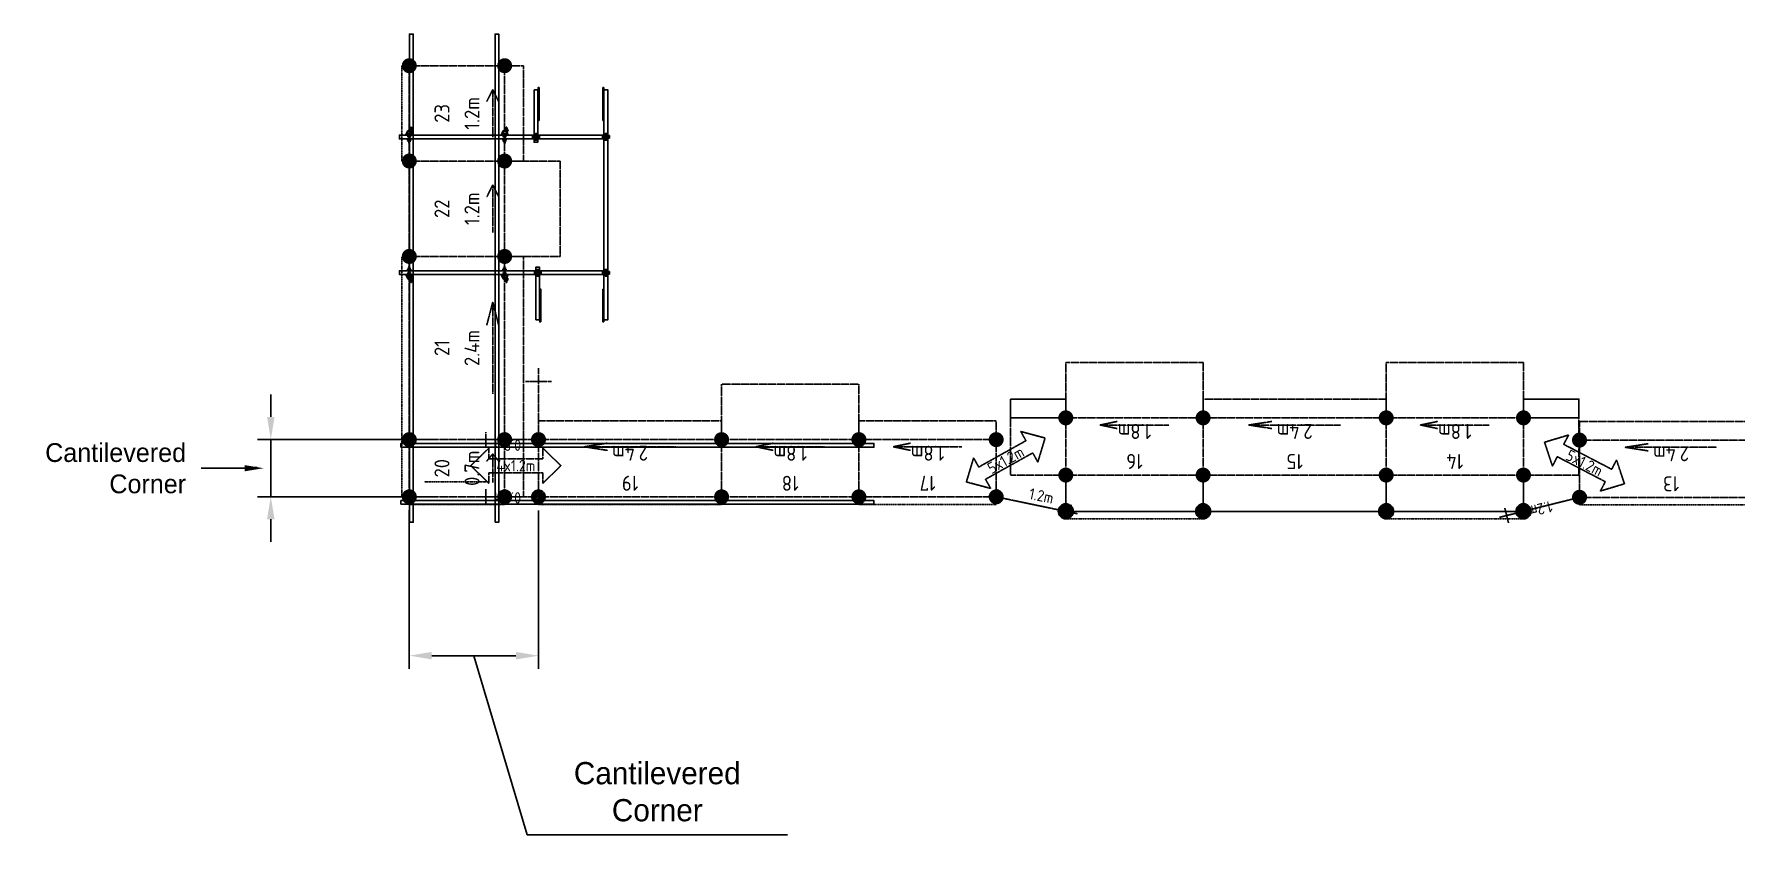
# Model space of a CAD drawing. Header units: millimetres. Extents: x 4425 to 53563, y -49808 to 18666.
# Drawn here: x 5047 to 27718, y 8002 to 18666 of the extents above; entities that cross this region are included whole.
import ezdxf
from ezdxf import colors
from ezdxf.entities.mleader import LeaderData, LeaderLine
from ezdxf.enums import TextEntityAlignment as Align
from ezdxf.math import Vec2, Vec3

# ---------------------------------------------------------------- set-up
doc = ezdxf.new("R2010")
doc.units = ezdxf.units.MM
doc.linetypes.add('KwikScaf_DASHED', pattern=[3.75, 2.5, -1.25])
doc.linetypes.add('KwikScaf_Line', pattern=[1, 1, 0])
doc.layers.add('Extras', color=6, linetype='Continuous')
doc.layers.add('KwikScaf Schematic', color=7, linetype='Continuous')
doc.styles.add('KwikScaf ISO', font='isocp.shx')
doc.dimstyles.new('Scale 100 ISO-30', dxfattribs={"dimscale": 100, "dimtxt": 2.96, "dimasz": 3, "dimexe": 1.75, "dimexo": 1.8, "dimgap": 1.8, "dimtad": 1, "dimdec": 0, "dimdsep": 46, "dimtxsty": 'Standard', "dimcen": 0, "dimaunit": 1, "dimazin": 0, "dimtfac": 1, "dimtdec": 0, "dimtmove": 1, "dimatfit": 3, "dimfxl": 1, "dimtolj": 1, "dimtzin": 0, "dimarcsym": 0})

# ---------------------------------------------------------------- blocks, each defined once
blk = doc.blocks.new('*D6')
at = {"color": 0, "lineweight": -2}
for p, q in [((8201, 13568), (8201, 13868)), ((10376, 13268), (8026, 13268)), ((8201, 13268), (8201, 12506)), ((10376, 12506), (8026, 12506)), ((8201, 12206), (8201, 11906))]:
    blk.add_line(p, q, dxfattribs=at)
at = {"color": 0}
for points in [[(8151, 13568), (8251, 13568), (8201, 13268)], [(8151, 12206), (8251, 12206), (8201, 12506)]]:
    blk.add_solid(points, dxfattribs=at)
at = {"layer": 'Defpoints', "color": 0}
for p in [(10556, 13268), (8201, 12506), (10556, 12506)]:
    blk.add_point(p, dxfattribs=at)
at = {"color": 0, "insert": (7873, 12887), "char_height": 296, "attachment_point": 5, "rotation": 90}
blk.add_mtext('\\A1;.', dxfattribs=at)
blk = doc.blocks.new('*D7')
at = {"color": 0, "lineweight": -2}
for p, q in [((10046, 12326), (10046, 10214)), ((11767, 12324), (11767, 10214)), ((10346, 10389), (11467, 10389)), ((10906, 10389), (11615, 8002)), ((11615, 8002), (15083, 8002))]:
    blk.add_line(p, q, dxfattribs=at)
at = {"color": 0}
for points in [[(10346, 10439), (10346, 10339), (10046, 10389)], [(11467, 10439), (11467, 10339), (11767, 10389)]]:
    blk.add_solid(points, dxfattribs=at)
at = {"layer": 'Defpoints', "color": 0}
for p in [(10046, 12506), (11767, 12504), (11767, 10389)]:
    blk.add_point(p, dxfattribs=at)
at = {"color": 0, "insert": (13349, 8576), "char_height": 296, "attachment_point": 5}
blk.add_mtext('\\A1;Cantilevered\\PCorner', dxfattribs=at)
blk = doc.blocks.new('90 Deg Coupler 2')
for p, q in [((-29, 60), (24, 60)), ((-29, 60), (-26, 55)), ((-29, 54), (-29, 36)), ((-15, 48), (-29, 54)), ((-29, 36), (-15, 42)), ((-29, 30), (-26, 35)), ((-29, 30), (24, 30)), ((-28, 57), (27, 57)), ((-28, 32), (27, 32)), ((-14, 50), (-26, 55)), ((-14, 40), (-26, 35)), ((-21, 51), (-21, 53)), ((-21, 37), (-21, 39)), ((-15, 48), (-15, 42)), ((-14, 40), (-14, 50)), ((-3, 90), (35, 90)), ((-3, 90), (-3, 60)), ((0, 0), (0, 30)), ((0, 0), (32, 0)), ((51, 65), (24, 60)), ((51, 25), (24, 30)), ((27, 57), (50, 62)), ((27, 32), (50, 28)), ((36, 59), (32, 44)), ((32, 44), (36, 31)), ((32, 0), (32, 28)), ((35, 90), (35, 62)), ((50, 62), (59, 55)), ((50, 28), (59, 35)), ((61, 55), (57, 55)), ((61, 35), (57, 35))]:
    blk.add_line(p, q)
for points in [[(1, 70), (31, 70), (31, 85), (1, 85)], [(4, 72), (28, 72), (28, 82), (4, 82)], [(49, 32), (60, 39), (60, 51), (49, 57), (38, 51), (38, 39)]]:
    blk.add_lwpolyline(points, close=True)
for points in [[(51, 65), (59, 60), (61, 55)], [(51, 25), (59, 30), (61, 35)]]:
    blk.add_lwpolyline(points)
for radius in [12.5, 5]:
    blk.add_circle((49, 45), radius)
blk = doc.blocks.new('90 Degree Coupler Front')
blk.add_blockref('90 Deg Coupler 2', (0, 0))
blk = doc.blocks.new('90 Deg Coupler')
h = blk.add_hatch()
h.set_pattern_fill('LINE', color=256, angle=30, style=0)
h.set_pattern_definition([(30, (-1483.059, -813.5773), (-1.5875, 2.7496307), [])])
h.paths.add_polyline_path([(31, 75), (21, 75), (22, 52), (32, 52)])
h.paths.add_polyline_path([(26, 4), (36, 5), (34, 24), (25, 20)])
h = blk.add_hatch()
h.set_pattern_fill('LINE', color=256, angle=5, style=0)
h.set_pattern_definition([(5, (1526.997, 8843.9646), (-0.2767195, 3.1629182), [])])
h.paths.add_polyline_path([(-5, -102), (5, -102), (5, -72), (-5, -72)])
h.paths.add_polyline_path([(-5, -137), (5, -137), (5, -122), (-5, -122)])
for p, q in [((-44, -25), (-29, 11)), ((-24, 0), (-32, 3)), ((15, 51), (40, 53)), ((16, 31), (15, 51)), ((16, 31), (20, 32)), ((43, 36), (17, 31)), ((46, 28), (18, 18)), ((21, 75), (31, 75)), ((22, 52), (21, 75)), ((27, -12), (25, 20)), ((26, 4), (36, 5)), ((32, 52), (31, 75)), ((37, -12), (34, 24)), ((41, 35), (40, 53)), ((46, 32), (43, 36)), ((46, 28), (46, 32)), ((46, 32), (46, 28)), ((46, 28), (46, 32)), ((-44, -32), (-44, -25)), ((-44, -32), (46, -32)), ((-30, -32), (-30, -27)), ((46, -32), (-30, -32)), ((-23, -82), (-23, -103)), ((-23, -82), (-10, -82)), ((-23, -103), (-10, -103)), ((22, -32), (-22, -32)), ((-22, -32), (-16, -57)), ((-10, -57), (-16, -57)), ((-13, -102), (12, -102)), ((-13, -122), (-13, -102)), ((-13, -122), (12, -122)), ((-10, -57), (-10, -47)), ((-10, -47), (10, -47)), ((-10, -82), (-10, -103)), ((-5, -47), (-5, -102)), ((-5, -72), (5, -72)), ((-5, -122), (-5, -137)), ((5, -137), (-5, -137)), ((5, -47), (5, -102)), ((5, -122), (5, -137)), ((10, -57), (10, -47)), ((10, -57), (16, -57)), ((22, -82), (10, -82)), ((10, -82), (10, -103)), ((22, -103), (10, -103)), ((12, -122), (12, -102)), ((22, -32), (16, -57)), ((41, -12), (21, -12)), ((22, -82), (22, -103)), ((46, -32), (41, -12))]:
    blk.add_line(p, q)
blk.add_lwpolyline([(17, 31), (-12, 30), (-20, 25), (-29, 11)])
for centre, radius in [((0, 0), 24.2), ((-33, -16), 5)]:
    blk.add_circle(centre, radius)
blk.add_arc((-38, -6), 22.6, 291.5177, 333.915)
blk = doc.blocks.new('90 Degree Coupler Side')
at = {"rotation": 90}
blk.add_blockref('90 Deg Coupler', (-32, 44), dxfattribs=at)

msp = doc.modelspace()

# ---------------------------------------------------------------- hatches: boundary and pattern name
h = msp.add_hatch()
h.set_pattern_fill('INSUL', color=4, angle=-90, style=0)
h.set_pattern_definition([(270, (-3169.307, 40473.614), (9.525, -2e-15), []), (270, (-3166.132, 40473.614), (9.525, -2e-15), [3.175, -3.175]), (270, (-3162.957, 40473.614), (9.525, -2e-15), [3.175, -3.175])])
h.paths.add_polyline_path([(11775.5, 17953.1), (11760.5, 17953.1), (11760.5, 17517.1), (11775.5, 17517.1)])
h = msp.add_hatch()
h.set_pattern_fill('INSUL', color=4, angle=-90, style=0)
h.set_pattern_definition([(270, (-2305.7225, 40473.614), (9.525, -2e-15), []), (270, (-2302.5475, 40473.614), (9.525, -2e-15), [3.175, -3.175]), (270, (-2299.3725, 40473.614), (9.525, -2e-15), [3.175, -3.175])])
h.paths.add_polyline_path([(12639.1, 17953.1), (12624.1, 17953.1), (12624.1, 17517.1), (12639.1, 17517.1)])
h = msp.add_hatch()
h.set_pattern_fill('INSUL', color=4, angle=-90, style=0)
h.set_pattern_definition([(90, (-3146.3555, -7688.259), (9.525, 2e-15), []), (90, (-3143.1805, -7688.259), (9.525, 2e-15), [3.175, -3.175]), (90, (-3140.0055, -7688.259), (9.525, 2e-15), [3.175, -3.175])])
h.paths.add_polyline_path([(11798.5, 14832.3), (11783.5, 14832.3), (11783.5, 15268.3), (11798.5, 15268.3)])
h = msp.add_hatch()
h.set_pattern_fill('INSUL', color=4, angle=-90, style=0)
h.set_pattern_definition([(90, (-2305.7225, -7688.259), (9.525, 2e-15), []), (90, (-2302.5475, -7688.259), (9.525, 2e-15), [3.175, -3.175]), (90, (-2299.3725, -7688.259), (9.525, 2e-15), [3.175, -3.175])])
h.paths.add_polyline_path([(12639.1, 14832.3), (12624.1, 14832.3), (12624.1, 15268.3), (12639.1, 15268.3)])
h = msp.add_hatch(color=5)
edge = h.paths.add_edge_path()
edge.add_arc((18790.8, 12310.8), 100, 0, 360)
h = msp.add_hatch(color=5)
edge = h.paths.add_edge_path()
edge.add_arc((20619.8, 12310.8), 100, 0, 360)
h = msp.add_hatch(color=5)
edge = h.paths.add_edge_path()
edge.add_arc((23058.8, 12310.8), 100, 0, 360)
h = msp.add_hatch(color=5)
edge = h.paths.add_edge_path()
edge.add_arc((24887.8, 12310.8), 100, 0, 360)

# ---------------------------------------------------------------- linework, layer by layer
at = {"color": 5}
for p, q in [((18790.8, 12793.8), (18790.8, 12310.8)), ((20619.8, 12310.8), (20619.8, 12793.8)), ((23058.8, 12310.8), (23058.8, 12793.8)), ((24887.8, 12310.8), (24887.8, 12793.8)), ((18790.8, 12310.8), (20619.8, 12310.8)), ((23058.8, 12310.8), (24887.8, 12310.8))]:
    msp.add_line(p, q, dxfattribs=at)
at = {"color": 3}
msp.add_line((20619.8, 12310.8), (23058.8, 12310.8), dxfattribs=at)
at = {"color": 5, "linetype": 'KwikScaf_DASHED'}
for p, q in [((18790.8, 12210.8), (20619.8, 12210.8)), ((23058.8, 12210.8), (24887.8, 12210.8))]:
    msp.add_line(p, q, dxfattribs=at)
at = {"color": 6}
for points in [[(11707.5, 17924.6), (11707.5, 17224.6), (11757.5, 17224.6), (11757.5, 17924.6), (11707.5, 17924.6)], [(12639.4, 14860.8), (12639.4, 17924.6), (12689.4, 17924.6), (12689.4, 14860.8), (12639.4, 14860.8)], [(12690.2, 17320.2), (12690.2, 17270.2), (9914.2, 17270.2), (9914.2, 17320.2), (12690.2, 17320.2)], [(12690.2, 15465.1), (12690.2, 15515.1), (9914.2, 15515.1), (9914.2, 15465.1), (12690.2, 15465.1)], [(11730.5, 14860.8), (11730.5, 15560.8), (11780.5, 15560.8), (11780.5, 14860.8), (11730.5, 14860.8)]]:
    msp.add_lwpolyline(points, dxfattribs=at)
at = {"color": 4}
for points in [[(11775.5, 17953.1), (11775.5, 17517.1), (11760.5, 17517.1), (11760.5, 17953.1), (11775.5, 17953.1)], [(12639.1, 17953.1), (12639.1, 17517.1), (12624.1, 17517.1), (12624.1, 17953.1), (12639.1, 17953.1)], [(11798.5, 14832.3), (11798.5, 15268.3), (11783.5, 15268.3), (11783.5, 14832.3), (11798.5, 14832.3)], [(12639.1, 14832.3), (12639.1, 15268.3), (12624.1, 15268.3), (12624.1, 14832.3), (12639.1, 14832.3)]]:
    msp.add_lwpolyline(points, dxfattribs=at)
at = {"color": 5}
for points in [[(18052.6, 13805.8), (18790.8, 13805.8), (18790.8, 13555.8), (18052.6, 13555.8)], [(24887.8, 13805.8), (25626, 13805.8), (25626, 13555.8), (24887.8, 13555.8)]]:
    msp.add_lwpolyline(points, close=True, dxfattribs=at)
for centre in [(18790.8, 12310.8), (20619.8, 12310.8), (23058.8, 12310.8), (24887.8, 12310.8)]:
    msp.add_circle(centre, 100, dxfattribs=at)
at = {"layer": 'Extras'}
for points in [[(10048.2, 12166.5), (10098.2, 12166.5), (10098.2, 18666.5), (10048.2, 18666.5)], [(11188.2, 12166.5), (11238.2, 12166.5), (11238.2, 18666.5), (11188.2, 18666.5)], [(9934.3, 13164.6), (16234.3, 13164.6), (16234.3, 13214.6), (9934.3, 13214.6)], [(9934.3, 12404.9), (16234.3, 12404.9), (16234.3, 12454.9), (9934.3, 12454.9)]]:
    msp.add_lwpolyline(points, close=True, dxfattribs=at)
at = {"layer": 'KwikScaf Schematic', "color": 1, "linetype": 'KwikScaf_DASHED'}
msp.add_line((9946, 18245), (9946, 16975), dxfattribs=at)
at = {"layer": 'KwikScaf Schematic', "color": 1, "linetype": 'KwikScaf_Line'}
for p, q in [((10046, 16975), (10046, 18245)), ((11316, 18245), (10046, 18245)), ((11316, 16975), (11316, 18245)), ((11316, 18245), (11566, 18245)), ((11566, 18245), (11566, 16975)), ((11157.3, 17927.5), (11077.9, 17768.8)), ((11157.3, 17292.5), (11157.3, 17927.5)), ((11157.3, 17927.5), (11236.6, 17768.8)), ((10046, 15705), (10046, 16975)), ((11316, 16975), (10046, 16975)), ((11316, 15705), (11316, 16975)), ((11316, 16975), (12054.2, 16975)), ((11566, 16975), (11316, 16975)), ((12054.2, 16975), (12054.2, 15705)), ((11157.3, 16657.5), (11077.9, 16498.8)), ((11157.3, 16022.5), (11157.3, 16657.5)), ((11157.3, 16657.5), (11236.6, 16498.8)), ((12054.2, 15705), (11316, 15705)), ((10865.4, 12918.5), (11105.4, 13151.5)), ((11105.4, 13151.5), (11105.4, 13011.5)), ((11825.4, 13011.5), (11825.4, 13151.5)), ((11825.4, 13151.5), (12065.4, 12918.5)), ((17631.1, 12900.6), (18259.8, 13251.4)), ((18259.8, 13251.4), (18191.6, 13373.7)), ((18191.6, 13373.7), (18514.7, 13287.2)), ((18514.7, 13287.2), (18418.6, 12966.8)), ((25167.9, 13231.3), (25488.4, 13327.3)), ((25273.3, 12913.9), (25167.9, 13231.3)), ((25488.4, 13327.3), (25423.8, 13203.1)), ((25423.8, 13203.1), (26062.5, 12870.8)), ((11105.4, 13011.5), (11825.4, 13011.5)), ((17466.8, 12702.4), (17562.8, 13022.8)), ((17562.8, 13022.8), (17631.1, 12900.6)), ((18350.4, 13089), (17721.7, 12738.1)), ((18418.6, 12966.8), (18350.4, 13089)), ((25337.9, 13038.1), (25273.3, 12913.9)), ((25976.7, 12705.8), (25337.9, 13038.1)), ((26062.5, 12870.8), (26127.1, 12995)), ((26127.1, 12995), (26232.5, 12677.6)), ((11105.4, 12685.5), (10865.4, 12918.5)), ((11825.4, 12825.5), (11105.4, 12825.5)), ((11105.4, 12825.5), (11105.4, 12685.5)), ((12065.4, 12918.5), (11825.4, 12685.5)), ((11825.4, 12685.5), (11825.4, 12825.5)), ((17789.9, 12615.9), (17466.8, 12702.4)), ((17721.7, 12738.1), (17789.9, 12615.9)), ((25912.1, 12581.6), (25976.7, 12705.8)), ((26232.5, 12677.6), (25912.1, 12581.6))]:
    msp.add_line(p, q, dxfattribs=at)
at = {"layer": 'KwikScaf Schematic', "color": 3, "linetype": 'KwikScaf_DASHED'}
for p, q in [((9946, 15705), (9946, 13266)), ((11766.8, 12404), (14205.8, 12404)), ((25633.7, 12397.1), (28072.7, 12397.1))]:
    msp.add_line(p, q, dxfattribs=at)
at = {"layer": 'KwikScaf Schematic', "color": 3, "linetype": 'KwikScaf_Line'}
for p, q in [((10046, 13266), (10046, 15705)), ((11316, 15705), (10046, 15705)), ((11316, 13266), (11316, 15705)), ((11316, 15705), (11566, 15705)), ((11566, 15705), (11566, 13266)), ((11157.3, 15095.3), (11077.9, 14790.4)), ((11157.3, 13875.8), (11157.3, 15095.3)), ((11157.3, 15095.3), (11236.6, 14790.4)), ((11766.8, 13516), (11766.8, 14216)), ((11941.8, 14041), (11591.8, 14041)), ((20619.8, 13555.8), (20619.8, 13805.8)), ((20619.8, 13805.8), (23058.8, 13805.8)), ((23058.8, 13805.8), (23058.8, 13555.8)), ((11766.8, 13266), (11766.8, 13516)), ((11766.8, 13516), (14205.8, 13516)), ((14205.8, 13516), (14205.8, 13266)), ((20619.8, 13555.8), (20619.8, 12793.8)), ((23058.8, 13555.8), (20619.8, 13555.8)), ((21229.6, 13460.6), (21534.5, 13508.2)), ((22449.1, 13460.6), (21229.6, 13460.6)), ((21229.6, 13460.6), (21534.5, 13413)), ((25633.7, 13259.1), (25633.7, 13509.1)), ((25633.7, 13509.1), (28072.7, 13509.1)), ((11866.8, 13266), (10966.8, 13266)), ((11066.8, 13166), (11066.8, 13366)), ((11566, 13266), (11316, 13266)), ((11766.8, 13166), (11766.8, 13366)), ((11766.8, 13266), (11766.8, 12504)), ((14205.8, 13266), (11766.8, 13266)), ((12376.6, 13170.8), (12681.5, 13218.4)), ((13596.1, 13170.8), (12376.6, 13170.8)), ((12376.6, 13170.8), (12681.5, 13123.1)), ((25633.7, 13259.1), (25633.7, 12497.1)), ((28072.7, 13259.1), (25633.7, 13259.1)), ((26243.4, 13163.8), (26548.3, 13211.4)), ((27462.9, 13163.8), (26243.4, 13163.8)), ((26243.4, 13163.8), (26548.3, 13116.2)), ((23058.8, 12793.8), (20619.8, 12793.8)), ((11866.8, 12504), (10966.8, 12504)), ((11066.8, 12404), (11066.8, 12604)), ((11766.8, 12404), (11766.8, 12604)), ((14205.8, 12504), (11766.8, 12504)), ((25730.7, 12521.3), (24566.4, 12230.6)), ((25657.9, 12400.1), (25609.4, 12594.1)), ((28072.7, 12497.1), (25633.7, 12497.1)), ((24687.7, 12157.8), (24639.2, 12351.8))]:
    msp.add_line(p, q, dxfattribs=at)
at = {"layer": 'KwikScaf Schematic', "color": 5, "linetype": 'KwikScaf_Line'}
for p, q in [((18790.8, 13555.8), (18790.8, 14294)), ((18790.8, 14294), (20619.8, 14294)), ((20619.8, 14294), (20619.8, 13555.8)), ((23058.8, 13555.8), (23058.8, 14294)), ((23058.8, 14294), (24887.8, 14294)), ((24887.8, 14294), (24887.8, 13555.8)), ((14205.8, 13266), (14205.8, 14004.2)), ((14205.8, 14004.2), (16034.8, 14004.2)), ((16034.8, 14004.2), (16034.8, 13266)), ((16034.8, 13266), (16034.8, 13516)), ((16034.8, 13516), (17863.8, 13516)), ((17863.8, 13516), (17863.8, 13266)), ((18052.6, 12793.8), (18052.6, 13555.8)), ((18052.6, 13555.8), (18790.8, 13555.8)), ((18790.8, 13555.8), (18790.8, 12793.8)), ((20619.8, 13555.8), (18790.8, 13555.8)), ((19248.1, 13460.6), (19476.7, 13508.2)), ((20162.6, 13460.6), (19248.1, 13460.6)), ((19248.1, 13460.6), (19476.7, 13413)), ((23058.8, 13555.8), (23058.8, 12793.8)), ((24887.8, 13555.8), (23058.8, 13555.8)), ((23516.1, 13460.6), (23744.7, 13508.2)), ((24430.6, 13460.6), (23516.1, 13460.6)), ((23516.1, 13460.6), (23744.7, 13413)), ((24887.8, 13555.8), (24887.8, 12793.8)), ((24887.8, 13555.8), (25626, 13555.8)), ((25626, 13555.8), (25626, 12793.8)), ((14205.8, 13266), (14205.8, 12504)), ((16034.8, 13266), (14205.8, 13266)), ((14663.1, 13170.8), (14891.7, 13218.4)), ((15577.6, 13170.8), (14663.1, 13170.8)), ((14663.1, 13170.8), (14891.7, 13123.1)), ((16034.8, 13266), (16034.8, 12504)), ((17863.8, 13266), (16034.8, 13266)), ((16492.1, 13170.8), (16720.7, 13218.4)), ((17406.6, 13170.8), (16492.1, 13170.8)), ((16492.1, 13170.8), (16720.7, 13123.1)), ((17863.8, 13266), (17863.8, 12504)), ((18790.8, 12793.8), (18052.6, 12793.8)), ((20619.8, 12793.8), (18790.8, 12793.8)), ((24887.8, 12793.8), (23058.8, 12793.8)), ((25626, 12793.8), (24887.8, 12793.8)), ((16034.8, 12504), (14205.8, 12504)), ((17863.8, 12504), (16034.8, 12504)), ((17765.9, 12524.4), (18940.7, 12279.6)), ((17884.2, 12601.9), (17843.4, 12406.1)), ((18863.2, 12397.9), (18822.4, 12202.1))]:
    msp.add_line(p, q, dxfattribs=at)
at = {"layer": 'KwikScaf Schematic', "color": 4, "linetype": 'KwikScaf_DASHED'}
for p, q in [((9946, 13266), (9946, 12504)), ((11116, 12704), (10246, 12704)), ((11316, 12404), (10046, 12404))]:
    msp.add_line(p, q, dxfattribs=at)
at = {"layer": 'KwikScaf Schematic', "color": 4, "linetype": 'KwikScaf_Line'}
for p, q in [((10046, 12504), (10046, 13266)), ((11316, 13266), (10046, 13266)), ((11316, 12504), (11316, 13266)), ((11316, 13266), (11566, 13266)), ((11566, 13266), (11566, 12504)), ((11157.3, 13075.5), (11077.9, 12980.3)), ((11157.3, 12694.5), (11157.3, 13075.5)), ((11157.3, 13075.5), (11236.6, 12980.3)), ((11316, 12504), (10046, 12504)), ((11566, 12504), (11316, 12504))]:
    msp.add_line(p, q, dxfattribs=at)
at = {"layer": 'KwikScaf Schematic', "color": 5, "linetype": 'KwikScaf_DASHED'}
msp.add_line((16034.8, 12404), (17863.8, 12404), dxfattribs=at)
at = {"layer": 'KwikScaf Schematic', "color": 1, "linetype": 'KwikScaf_Line', "const_width": 100}
for points in [[(9996, 18245, -0.1989124), (10010.6, 18280.4, -0.1989124), (10046, 18295, -0.1989124), (10081.4, 18280.4, -0.1989124), (10096, 18245, -0.1989124), (10081.4, 18209.7, -0.1989124), (10046, 18195, -0.1989124), (10010.6, 18209.7, -0.1989124)], [(11266, 18245, -0.1989124), (11280.6, 18280.4, -0.1989124), (11316, 18295, -0.1989124), (11351.4, 18280.4, -0.1989124), (11366, 18245, -0.1989124), (11351.4, 18209.7, -0.1989124), (11316, 18195, -0.1989124), (11280.6, 18209.7, -0.1989124)], [(9996, 16975, -0.1989124), (10010.6, 17010.4, -0.1989124), (10046, 17025, -0.1989124), (10081.4, 17010.4, -0.1989124), (10096, 16975, -0.1989124), (10081.4, 16939.7, -0.1989124), (10046, 16925, -0.1989124), (10010.6, 16939.7, -0.1989124)], [(9996, 16975, -0.1989124), (10010.6, 17010.4, -0.1989124), (10046, 17025, -0.1989124), (10081.4, 17010.4, -0.1989124), (10096, 16975, -0.1989124), (10081.4, 16939.7, -0.1989124), (10046, 16925, -0.1989124), (10010.6, 16939.7, -0.1989124)], [(11266, 16975, -0.1989124), (11280.6, 17010.4, -0.1989124), (11316, 17025, -0.1989124), (11351.4, 17010.4, -0.1989124), (11366, 16975, -0.1989124), (11351.4, 16939.7, -0.1989124), (11316, 16925, -0.1989124), (11280.6, 16939.7, -0.1989124)], [(11266, 16975, -0.1989124), (11280.6, 17010.4, -0.1989124), (11316, 17025, -0.1989124), (11351.4, 17010.4, -0.1989124), (11366, 16975, -0.1989124), (11351.4, 16939.7, -0.1989124), (11316, 16925, -0.1989124), (11280.6, 16939.7, -0.1989124)], [(9996, 15705, -0.1989124), (10010.6, 15740.4, -0.1989124), (10046, 15755, -0.1989124), (10081.4, 15740.4, -0.1989124), (10096, 15705, -0.1989124), (10081.4, 15669.7, -0.1989124), (10046, 15655, -0.1989124), (10010.6, 15669.7, -0.1989124)], [(11266, 15705, -0.1989124), (11280.6, 15740.4, -0.1989124), (11316, 15755, -0.1989124), (11351.4, 15740.4, -0.1989124), (11366, 15705, -0.1989124), (11351.4, 15669.7, -0.1989124), (11316, 15655, -0.1989124), (11280.6, 15669.7, -0.1989124)]]:
    msp.add_lwpolyline(points, format="xyb", close=True, dxfattribs=at)
at = {"layer": 'KwikScaf Schematic', "color": 3, "linetype": 'KwikScaf_Line'}
for points in [[(9996, 15705, 100, 100, -0.1989124), (10010.6, 15740.4, 100, 100, -0.1989124), (10046, 15755, 100, 100, -0.1989124), (10081.4, 15740.4, 100, 100, -0.1989124), (10096, 15705, 100, 100, -0.1989124), (10081.4, 15669.7, 100, 100, -0.1989124), (10046, 15655, 100, 100, -0.1989124), (10010.6, 15669.7, 100, 100, -0.1989124)], [(11266, 15705, 100, 100, -0.1989124), (11280.6, 15740.4, 100, 100, -0.1989124), (11316, 15755, 100, 100, -0.1989124), (11351.4, 15740.4, 100, 100, -0.1989124), (11366, 15705, 100, 100, -0.1989124), (11351.4, 15669.7, 100, 100, -0.1989124), (11316, 15655, 100, 100, -0.1989124), (11280.6, 15669.7, 100, 100, -0.1989124)], [(20619.8, 13505.8, 100, 100, -0.1989124), (20584.5, 13520.5, 100, 100, -0.1989124), (20569.8, 13555.8, 100, 100, -0.1989124), (20584.5, 13591.2, 100, 100, -0.1989124), (20619.8, 13605.8, 100, 100, -0.1989124), (20655.2, 13591.2, 100, 100, -0.1989124), (20669.8, 13555.8, 100, 100, -0.1989124), (20655.2, 13520.5, 100, 100, -0.1989124)], [(11766.8, 13216, 100, 100, -0.1989124), (11731.5, 13230.7, 100, 100, -0.1989124), (11716.8, 13266, 100, 100, -0.1989124), (11731.5, 13301.4, 100, 100, -0.1989124), (11766.8, 13316, 100, 100, -0.1989124), (11802.2, 13301.4, 100, 100, -0.1989124), (11816.8, 13266, 100, 100, -0.1989124), (11802.2, 13230.7, 100, 100, -0.1989124)], [(25633.7, 13209.1, 100, 100, -0.1989124), (25598.3, 13223.7, 100, 100, -0.1989124), (25583.7, 13259.1, 100, 100, -0.1989124), (25598.3, 13294.4, 100, 100, -0.1989124), (25633.7, 13309.1, 100, 100, -0.1989124), (25669, 13294.4, 100, 100, -0.1989124), (25683.7, 13259.1, 100, 100, -0.1989124), (25669, 13223.7, 100, 100, -0.1989124)], [(20619.8, 12743.8, 100, 100, -0.1989124), (20584.5, 12758.5, 100, 100, -0.1989124), (20569.8, 12793.8, 100, 100, -0.1989124), (20584.5, 12829.2, 100, 100, -0.1989124), (20619.8, 12843.8, 100, 100, -0.1989124), (20655.2, 12829.2, 100, 100, -0.1989124), (20669.8, 12793.8, 100, 100, -0.1989124), (20655.2, 12758.5, 100, 100, -0.1989124)], [(23058.8, 12743.8, 100, 100, -0.1989124), (23023.5, 12758.5, 100, 100, -0.1989124), (23008.8, 12793.8, 100, 100, -0.1989124), (23023.5, 12829.2, 100, 100, -0.1989124), (23058.8, 12843.8, 100, 100, -0.1989124), (23094.2, 12829.2, 100, 100, -0.1989124), (23108.8, 12793.8, 100, 100, -0.1989124), (23094.2, 12758.5, 100, 100, -0.1989124)], [(11766.8, 12454, 100, 100, -0.1989124), (11731.5, 12468.7, 100, 100, -0.1989124), (11716.8, 12504, 100, 100, -0.1989124), (11731.5, 12539.4, 100, 100, -0.1989124), (11766.8, 12554, 100, 100, -0.1989124), (11802.2, 12539.4, 100, 100, -0.1989124), (11816.8, 12504, 100, 100, -0.1989124), (11802.2, 12468.7, 100, 100, -0.1989124)], [(14205.8, 12454, 100, 100, -0.1989124), (14170.5, 12468.7, 100, 100, -0.1989124), (14155.8, 12504, 100, 100, -0.1989124), (14170.5, 12539.4, 100, 100, -0.1989124), (14205.8, 12554, 100, 100, -0.1989124), (14241.2, 12539.4, 100, 100, -0.1989124), (14255.8, 12504, 100, 100, -0.1989124), (14241.2, 12468.7, 100, 100, -0.1989124)], [(25633.7, 12447.1, 100, 100, -0.1989124), (25598.3, 12461.7, 100, 100, -0.1989124), (25583.7, 12497.1, 100, 100, -0.1989124), (25598.3, 12532.4, 100, 100, -0.1989124), (25633.7, 12547.1, 100, 100, -0.1989124), (25669, 12532.4, 100, 100, -0.1989124), (25683.7, 12497.1, 100, 100, -0.1989124), (25669, 12461.7, 100, 100, -0.1989124)]]:
    msp.add_lwpolyline(points, format="xyseb", close=True, dxfattribs=at)
at = {"layer": 'KwikScaf Schematic', "color": 5, "linetype": 'KwikScaf_Line'}
for points in [[(18790.8, 13505.8, 100, 100, -0.1989124), (18755.5, 13520.5, 100, 100, -0.1989124), (18740.8, 13555.8, 100, 100, -0.1989124), (18755.5, 13591.2, 100, 100, -0.1989124), (18790.8, 13605.8, 100, 100, -0.1989124), (18826.2, 13591.2, 100, 100, -0.1989124), (18840.8, 13555.8, 100, 100, -0.1989124), (18826.2, 13520.5, 100, 100, -0.1989124)], [(23058.8, 13505.8, 100, 100, -0.1989124), (23023.5, 13520.5, 100, 100, -0.1989124), (23008.8, 13555.8, 100, 100, -0.1989124), (23023.5, 13591.2, 100, 100, -0.1989124), (23058.8, 13605.8, 100, 100, -0.1989124), (23094.2, 13591.2, 100, 100, -0.1989124), (23108.8, 13555.8, 100, 100, -0.1989124), (23094.2, 13520.5, 100, 100, -0.1989124)], [(14205.8, 13216, 100, 100, -0.1989124), (14170.5, 13230.7, 100, 100, -0.1989124), (14155.8, 13266, 100, 100, -0.1989124), (14170.5, 13301.4, 100, 100, -0.1989124), (14205.8, 13316, 100, 100, -0.1989124), (14241.2, 13301.4, 100, 100, -0.1989124), (14255.8, 13266, 100, 100, -0.1989124), (14241.2, 13230.7, 100, 100, -0.1989124)], [(16034.8, 13216, 100, 100, -0.1989124), (15999.5, 13230.7, 100, 100, -0.1989124), (15984.8, 13266, 100, 100, -0.1989124), (15999.5, 13301.4, 100, 100, -0.1989124), (16034.8, 13316, 100, 100, -0.1989124), (16070.2, 13301.4, 100, 100, -0.1989124), (16084.8, 13266, 100, 100, -0.1989124), (16070.2, 13230.7, 100, 100, -0.1989124)], [(18790.8, 12743.8, 100, 100, -0.1989124), (18755.5, 12758.5, 100, 100, -0.1989124), (18740.8, 12793.8, 100, 100, -0.1989124), (18755.5, 12829.2, 100, 100, -0.1989124), (18790.8, 12843.8, 100, 100, -0.1989124), (18826.2, 12829.2, 100, 100, -0.1989124), (18840.8, 12793.8, 100, 100, -0.1989124), (18826.2, 12758.5, 100, 100, -0.1989124)], [(20619.8, 12743.8, 100, 100, -0.1989124), (20584.5, 12758.5, 100, 100, -0.1989124), (20569.8, 12793.8, 100, 100, -0.1989124), (20584.5, 12829.2, 100, 100, -0.1989124), (20619.8, 12843.8, 100, 100, -0.1989124), (20655.2, 12829.2, 100, 100, -0.1989124), (20669.8, 12793.8, 100, 100, -0.1989124), (20655.2, 12758.5, 100, 100, -0.1989124)], [(23058.8, 12743.8, 100, 100, -0.1989124), (23023.5, 12758.5, 100, 100, -0.1989124), (23008.8, 12793.8, 100, 100, -0.1989124), (23023.5, 12829.2, 100, 100, -0.1989124), (23058.8, 12843.8, 100, 100, -0.1989124), (23094.2, 12829.2, 100, 100, -0.1989124), (23108.8, 12793.8, 100, 100, -0.1989124), (23094.2, 12758.5, 100, 100, -0.1989124)], [(24887.8, 12743.8, 100, 100, -0.1989124), (24852.5, 12758.5, 100, 100, -0.1989124), (24837.8, 12793.8, 100, 100, -0.1989124), (24852.5, 12829.2, 100, 100, -0.1989124), (24887.8, 12843.8, 100, 100, -0.1989124), (24923.2, 12829.2, 100, 100, -0.1989124), (24937.8, 12793.8, 100, 100, -0.1989124), (24923.2, 12758.5, 100, 100, -0.1989124)], [(14205.8, 12454, 100, 100, -0.1989124), (14170.5, 12468.7, 100, 100, -0.1989124), (14155.8, 12504, 100, 100, -0.1989124), (14170.5, 12539.4, 100, 100, -0.1989124), (14205.8, 12554, 100, 100, -0.1989124), (14241.2, 12539.4, 100, 100, -0.1989124), (14255.8, 12504, 100, 100, -0.1989124), (14241.2, 12468.7, 100, 100, -0.1989124)], [(16034.8, 12454, 100, 100, -0.1989124), (15999.5, 12468.7, 100, 100, -0.1989124), (15984.8, 12504, 100, 100, -0.1989124), (15999.5, 12539.4, 100, 100, -0.1989124), (16034.8, 12554, 100, 100, -0.1989124), (16070.2, 12539.4, 100, 100, -0.1989124), (16084.8, 12504, 100, 100, -0.1989124), (16070.2, 12468.7, 100, 100, -0.1989124)], [(16034.8, 12454, 100, 100, -0.1989124), (15999.5, 12468.7, 100, 100, -0.1989124), (15984.8, 12504, 100, 100, -0.1989124), (15999.5, 12539.4, 100, 100, -0.1989124), (16034.8, 12554, 100, 100, -0.1989124), (16070.2, 12539.4, 100, 100, -0.1989124), (16084.8, 12504, 100, 100, -0.1989124), (16070.2, 12468.7, 100, 100, -0.1989124)], [(17863.8, 12454, 100, 100, -0.1989124), (17828.5, 12468.7, 100, 100, -0.1989124), (17813.8, 12504, 100, 100, -0.1989124), (17828.5, 12539.4, 100, 100, -0.1989124), (17863.8, 12554, 100, 100, -0.1989124), (17899.2, 12539.4, 100, 100, -0.1989124), (17913.8, 12504, 100, 100, -0.1989124), (17899.2, 12468.7, 100, 100, -0.1989124)]]:
    msp.add_lwpolyline(points, format="xyseb", close=True, dxfattribs=at)
at = {"layer": 'KwikScaf Schematic', "color": 5, "linetype": 'KwikScaf_Line', "const_width": 100}
for points in [[(20619.8, 13505.8, -0.1989124), (20584.5, 13520.5, -0.1989124), (20569.8, 13555.8, -0.1989124), (20584.5, 13591.2, -0.1989124), (20619.8, 13605.8, -0.1989124), (20655.2, 13591.2, -0.1989124), (20669.8, 13555.8, -0.1989124), (20655.2, 13520.5, -0.1989124)], [(24887.8, 13505.8, -0.1989124), (24852.5, 13520.5, -0.1989124), (24837.8, 13555.8, -0.1989124), (24852.5, 13591.2, -0.1989124), (24887.8, 13605.8, -0.1989124), (24923.2, 13591.2, -0.1989124), (24937.8, 13555.8, -0.1989124), (24923.2, 13520.5, -0.1989124)], [(16034.8, 13216, -0.1989124), (15999.5, 13230.7, -0.1989124), (15984.8, 13266, -0.1989124), (15999.5, 13301.4, -0.1989124), (16034.8, 13316, -0.1989124), (16070.2, 13301.4, -0.1989124), (16084.8, 13266, -0.1989124), (16070.2, 13230.7, -0.1989124)], [(17863.8, 13216, -0.1989124), (17828.5, 13230.7, -0.1989124), (17813.8, 13266, -0.1989124), (17828.5, 13301.4, -0.1989124), (17863.8, 13316, -0.1989124), (17899.2, 13301.4, -0.1989124), (17913.8, 13266, -0.1989124), (17899.2, 13230.7, -0.1989124)]]:
    msp.add_lwpolyline(points, format="xyb", close=True, dxfattribs=at)
at = {"layer": 'KwikScaf Schematic', "color": 3, "linetype": 'KwikScaf_Line', "const_width": 100}
for points in [[(23058.8, 13505.8, -0.1989124), (23023.5, 13520.5, -0.1989124), (23008.8, 13555.8, -0.1989124), (23023.5, 13591.2, -0.1989124), (23058.8, 13605.8, -0.1989124), (23094.2, 13591.2, -0.1989124), (23108.8, 13555.8, -0.1989124), (23094.2, 13520.5, -0.1989124)], [(9996, 13266, -0.1989124), (10010.6, 13301.4, -0.1989124), (10046, 13316, -0.1989124), (10081.4, 13301.4, -0.1989124), (10096, 13266, -0.1989124), (10081.4, 13230.7, -0.1989124), (10046, 13216, -0.1989124), (10010.6, 13230.7, -0.1989124)], [(11266, 13266, -0.1989124), (11280.6, 13301.4, -0.1989124), (11316, 13316, -0.1989124), (11351.4, 13301.4, -0.1989124), (11366, 13266, -0.1989124), (11351.4, 13230.7, -0.1989124), (11316, 13216, -0.1989124), (11280.6, 13230.7, -0.1989124)], [(14205.8, 13216, -0.1989124), (14170.5, 13230.7, -0.1989124), (14155.8, 13266, -0.1989124), (14170.5, 13301.4, -0.1989124), (14205.8, 13316, -0.1989124), (14241.2, 13301.4, -0.1989124), (14255.8, 13266, -0.1989124), (14241.2, 13230.7, -0.1989124)]]:
    msp.add_lwpolyline(points, format="xyb", close=True, dxfattribs=at)
at = {"layer": 'KwikScaf Schematic', "color": 4, "linetype": 'KwikScaf_Line', "const_width": 100}
for points in [[(9996, 13266, -0.1989124), (10010.6, 13301.4, -0.1989124), (10046, 13316, -0.1989124), (10081.4, 13301.4, -0.1989124), (10096, 13266, -0.1989124), (10081.4, 13230.7, -0.1989124), (10046, 13216, -0.1989124), (10010.6, 13230.7, -0.1989124)], [(9996, 12504, -0.1989124), (10010.6, 12539.4, -0.1989124), (10046, 12554, -0.1989124), (10081.4, 12539.4, -0.1989124), (10096, 12504, -0.1989124), (10081.4, 12468.7, -0.1989124), (10046, 12454, -0.1989124), (10010.6, 12468.7, -0.1989124)], [(11266, 12504, -0.1989124), (11280.6, 12539.4, -0.1989124), (11316, 12554, -0.1989124), (11351.4, 12539.4, -0.1989124), (11366, 12504, -0.1989124), (11351.4, 12468.7, -0.1989124), (11316, 12454, -0.1989124), (11280.6, 12468.7, -0.1989124)]]:
    msp.add_lwpolyline(points, format="xyb", close=True, dxfattribs=at)
at = {"layer": 'KwikScaf Schematic', "color": 4, "linetype": 'KwikScaf_Line'}
msp.add_lwpolyline([(11266, 13266, 100, 100, -0.1989124), (11280.6, 13301.4, 100, 100, -0.1989124), (11316, 13316, 100, 100, -0.1989124), (11351.4, 13301.4, 100, 100, -0.1989124), (11366, 13266, 100, 100, -0.1989124), (11351.4, 13230.7, 100, 100, -0.1989124), (11316, 13216, 100, 100, -0.1989124), (11280.6, 13230.7, 100, 100, -0.1989124)], format="xyseb", close=True, dxfattribs=at)

# ---------------------------------------------------------------- block references
at = {"rotation": 270}
for name, p in [('90 Degree Coupler Side', (10001, 17319.8)), ('90 Degree Coupler Side', (11271.9, 17319.8)), ('90 Degree Coupler Front', (11689.1, 17313.8)), ('90 Degree Coupler Front', (12621, 17313.8))]:
    msp.add_blockref(name, p, dxfattribs=at)
at = {"xscale": -1, "rotation": 270}
for name, p in [('90 Degree Coupler Side', (10001, 15465.6)), ('90 Degree Coupler Side', (11271, 15465.6)), ('90 Degree Coupler Front', (11712.1, 15471.6)), ('90 Degree Coupler Front', (12621, 15471.6))]:
    msp.add_blockref(name, p, dxfattribs=at)

# ---------------------------------------------------------------- texts
at = {"layer": 'KwikScaf Schematic', "style": 'KwikScaf ISO'}
for s, height, rotation, p in [('23', 200, 90, (10481, 17610)), ('1.2m', 200, 90, (10881, 17610)), ('22', 200, 90, (10481, 16340)), ('1.2m', 200, 90, (10881, 16340)), ('21', 200, 90, (10481, 14485.5)), ('2.4m', 200, 90, (10881, 14485.5)), ('1.8m', 200, 180, (19705.3, 13374.8)), ('2.4m', 200, 180, (21839.3, 13374.8)), ('1.8m', 200, 180, (23973.3, 13374.8)), ('2.4m', 200, 180, (12986.3, 13085)), ('1.8m', 200, 180, (15120.3, 13085)), ('1.8m', 200, 180, (16949.3, 13085)), ('2.4m', 200, 180, (26853.2, 13078.1)), ('20', 200, 90, (10481, 12885)), ('0.7m', 200, 90, (10881, 12885)), ('5x1.2m', 150, 29.16477, (17990.7, 12994.8)), ('16', 200, 180, (19705.3, 12974.8)), ('15', 200, 180, (21839.3, 12974.8)), ('14', 200, 180, (23973.3, 12974.8)), ('5x1.2m', 150, 332.52063, (25700.2, 12954.5)), ('19', 200, 180, (12986.3, 12685)), ('18', 200, 180, (15120.3, 12685)), ('17', 200, 180, (16949.3, 12685)), ('13', 200, 180, (26853.2, 12678.1))]:
    msp.add_text(s, height=height, rotation=rotation, dxfattribs=at).set_placement(p, align=Align.MIDDLE_CENTER)
for s, rotation, p in [('0.9m', 180, (11355.8, 13266)), ('0.9m', 180, (11355.8, 12566)), ('1.2m', 348.22874, (18451.2, 12443.6)), ('1.2m', 194.02033, (25090.5, 12413.7))]:
    msp.add_text(s, height=150, rotation=rotation, dxfattribs=at).set_placement(p, align=Align.CENTER)
msp.add_text('4x1.2m', height=150, dxfattribs=at).set_placement((11465.4, 12918.5), align=Align.MIDDLE_CENTER)

# ---------------------------------------------------------------- dimensions: what is measured, and where the dimension line sits
dim = msp.add_linear_dim(base=(8201.2, 12505.8), p1=(10556.2, 13267.8), p2=(10556.2, 12505.8), angle=90, text='.', dimstyle='Scale 100 ISO-30')
dim.commit()
dim.dimension.update_dxf_attribs({"geometry": '*D6', "text_midpoint": (7873.2, 12886.8)})
dim = msp.add_linear_dim(base=(11766.8, 10389.5), p1=(10046, 12505.8), p2=(11766.8, 12504), text='Cantilevered\\PCorner', dimstyle='Scale 100 ISO-30')
dim.commit()
dim.dimension.update_dxf_attribs({"geometry": '*D7', "text_midpoint": (11794.9, 8001.8), "dimtype": 160})

# ---------------------------------------------------------------- leaders
ml = msp.add_multileader_mtext('Standard')
ml.set_content('Cantilevered\\PCorner', color=256)
ml.set_leader_properties()
ml.build(insert=Vec2(0, 0))
ml.multileader.update_dxf_attribs({"text_left_attachment_type": 2, "text_right_attachment_type": 2, "dogleg_length": 0, "arrow_head_size": 250})
ctx = ml.context
ctx.base_point, ctx.char_height, ctx.arrow_head_size, ctx.landing_gap_size, ctx.plane_origin = Vec3(4247.5, 12885.2), 250, 250, 200, Vec3(8104.9, 12885.2)
ctx.left_attachment, ctx.right_attachment, ctx.text_align_type = 2, 2, 2
notes = []
notes.append((ctx, [(0, (1, 1, 0), (7272.5, 12885.2), (-1, 0), 0, [(0, [(8104.9, 12885.2)], 0, [])])]))
ctx.mtext.insert, ctx.mtext.alignment, ctx.mtext.flow_direction = Vec3(7072.5, 13218.5), 3, 5
for ctx, leaders in notes:
    for number, flags, end, landing, length, lines in leaders:
        leader = LeaderData()
        leader.index, (leader.has_last_leader_line, leader.has_dogleg_vector, leader.attachment_direction) = number, flags
        leader.last_leader_point, leader.dogleg_vector, leader.dogleg_length = Vec3(end), Vec3(landing), length
        for number, points, colour, breaks in lines:
            line = LeaderLine()
            line.index, line.vertices, line.color, line.breaks = number, Vec3.list(points), colors.encode_raw_color(colour), breaks
            leader.lines.append(line)
        ctx.leaders.append(leader)

doc.saveas('drawing.dxf')
